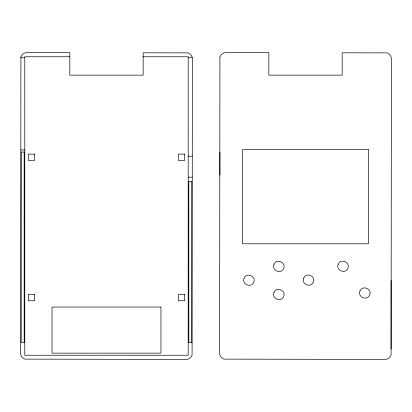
<?xml version="1.0" encoding="UTF-8"?>
<svg xmlns="http://www.w3.org/2000/svg" width="412" height="412" viewBox="0 0 412 412"><rect width="100%" height="100%" fill="white"/><g stroke="black" fill="none" stroke-linecap="round" stroke-linejoin="round"><path stroke-width="0.62" d="M69.829 56.763L24.792 56.763L24.792 355.237L188.191 355.237L188.191 56.763L143.155 56.763M20.909 57.757L24.792 57.757M188.191 57.757L192.208 57.757M20.811 149.932L24.792 149.932M188.191 156.22L192.28 156.22M188.191 177.165L192.26 177.165M391.086 280.433L391.086 348.949M219.931 152.028L219.931 175.198M20.909 56.918L20.6 353.141C20.652 355.808 22.418 358.244 24.941 359.12L186.1 359.424C188.768 359.377 191.204 357.606 192.074 355.082L192.383 58.859C192.332 56.192 190.565 53.756 188.042 52.88L143.155 52.798L143.155 75.144L69.829 75.144L69.829 52.659L26.883 52.576C24.215 52.623 21.779 54.394 20.909 56.918M219.926 56.918L219.617 353.141C219.668 355.808 221.435 358.244 223.958 359.12L385.117 359.424C387.785 359.377 390.221 357.606 391.091 355.082L391.4 58.859C391.349 56.192 389.582 53.756 387.059 52.88L342.171 52.798L342.171 75.144L268.845 75.144L268.845 52.659L225.9 52.576C223.232 52.623 220.796 54.394 219.926 56.918M244.079 278.218C241.365 284.342 251.346 288.477 253.756 282.23C256.47 276.112 246.484 271.977 244.079 278.218M273.98 264.386C271.266 270.504 281.252 274.639 283.657 268.392C286.371 262.274 276.39 258.139 273.98 264.386M273.98 292.484C271.266 298.602 281.252 302.738 283.657 296.491C286.371 290.372 276.39 286.237 273.98 292.484M303.68 278.115C300.966 284.234 310.947 288.369 313.357 282.122C316.071 276.004 306.085 271.868 303.68 278.115M338.195 264.283C335.481 270.401 345.467 274.536 347.872 268.289C350.586 262.171 340.606 258.036 338.195 264.283M359.97 290.99C357.256 297.109 367.241 301.244 369.646 295.002C372.36 288.879 362.38 284.743 359.97 290.99M368.354 149.515L242.663 149.515L242.663 243.786L368.354 243.786L368.354 149.515M24.164 152.028L21.228 152.028L21.228 342.666L24.164 342.666L24.164 152.028M34.608 154.124L28.32 154.124L28.32 160.407L34.608 160.407L34.608 154.124M184.664 154.124L178.375 154.124L178.375 160.407L184.664 160.407L184.664 154.124M191.755 181.357L188.82 181.357L188.82 342.666L191.755 342.666L191.755 181.357M34.608 294.482L28.32 294.482L28.32 300.765L34.608 300.765L34.608 294.482M184.664 294.482L178.375 294.482L178.375 300.765L184.664 300.765L184.664 294.482M160.958 307.053L52.025 307.053L52.025 353.141L160.958 353.141L160.958 307.053"/></g></svg>
